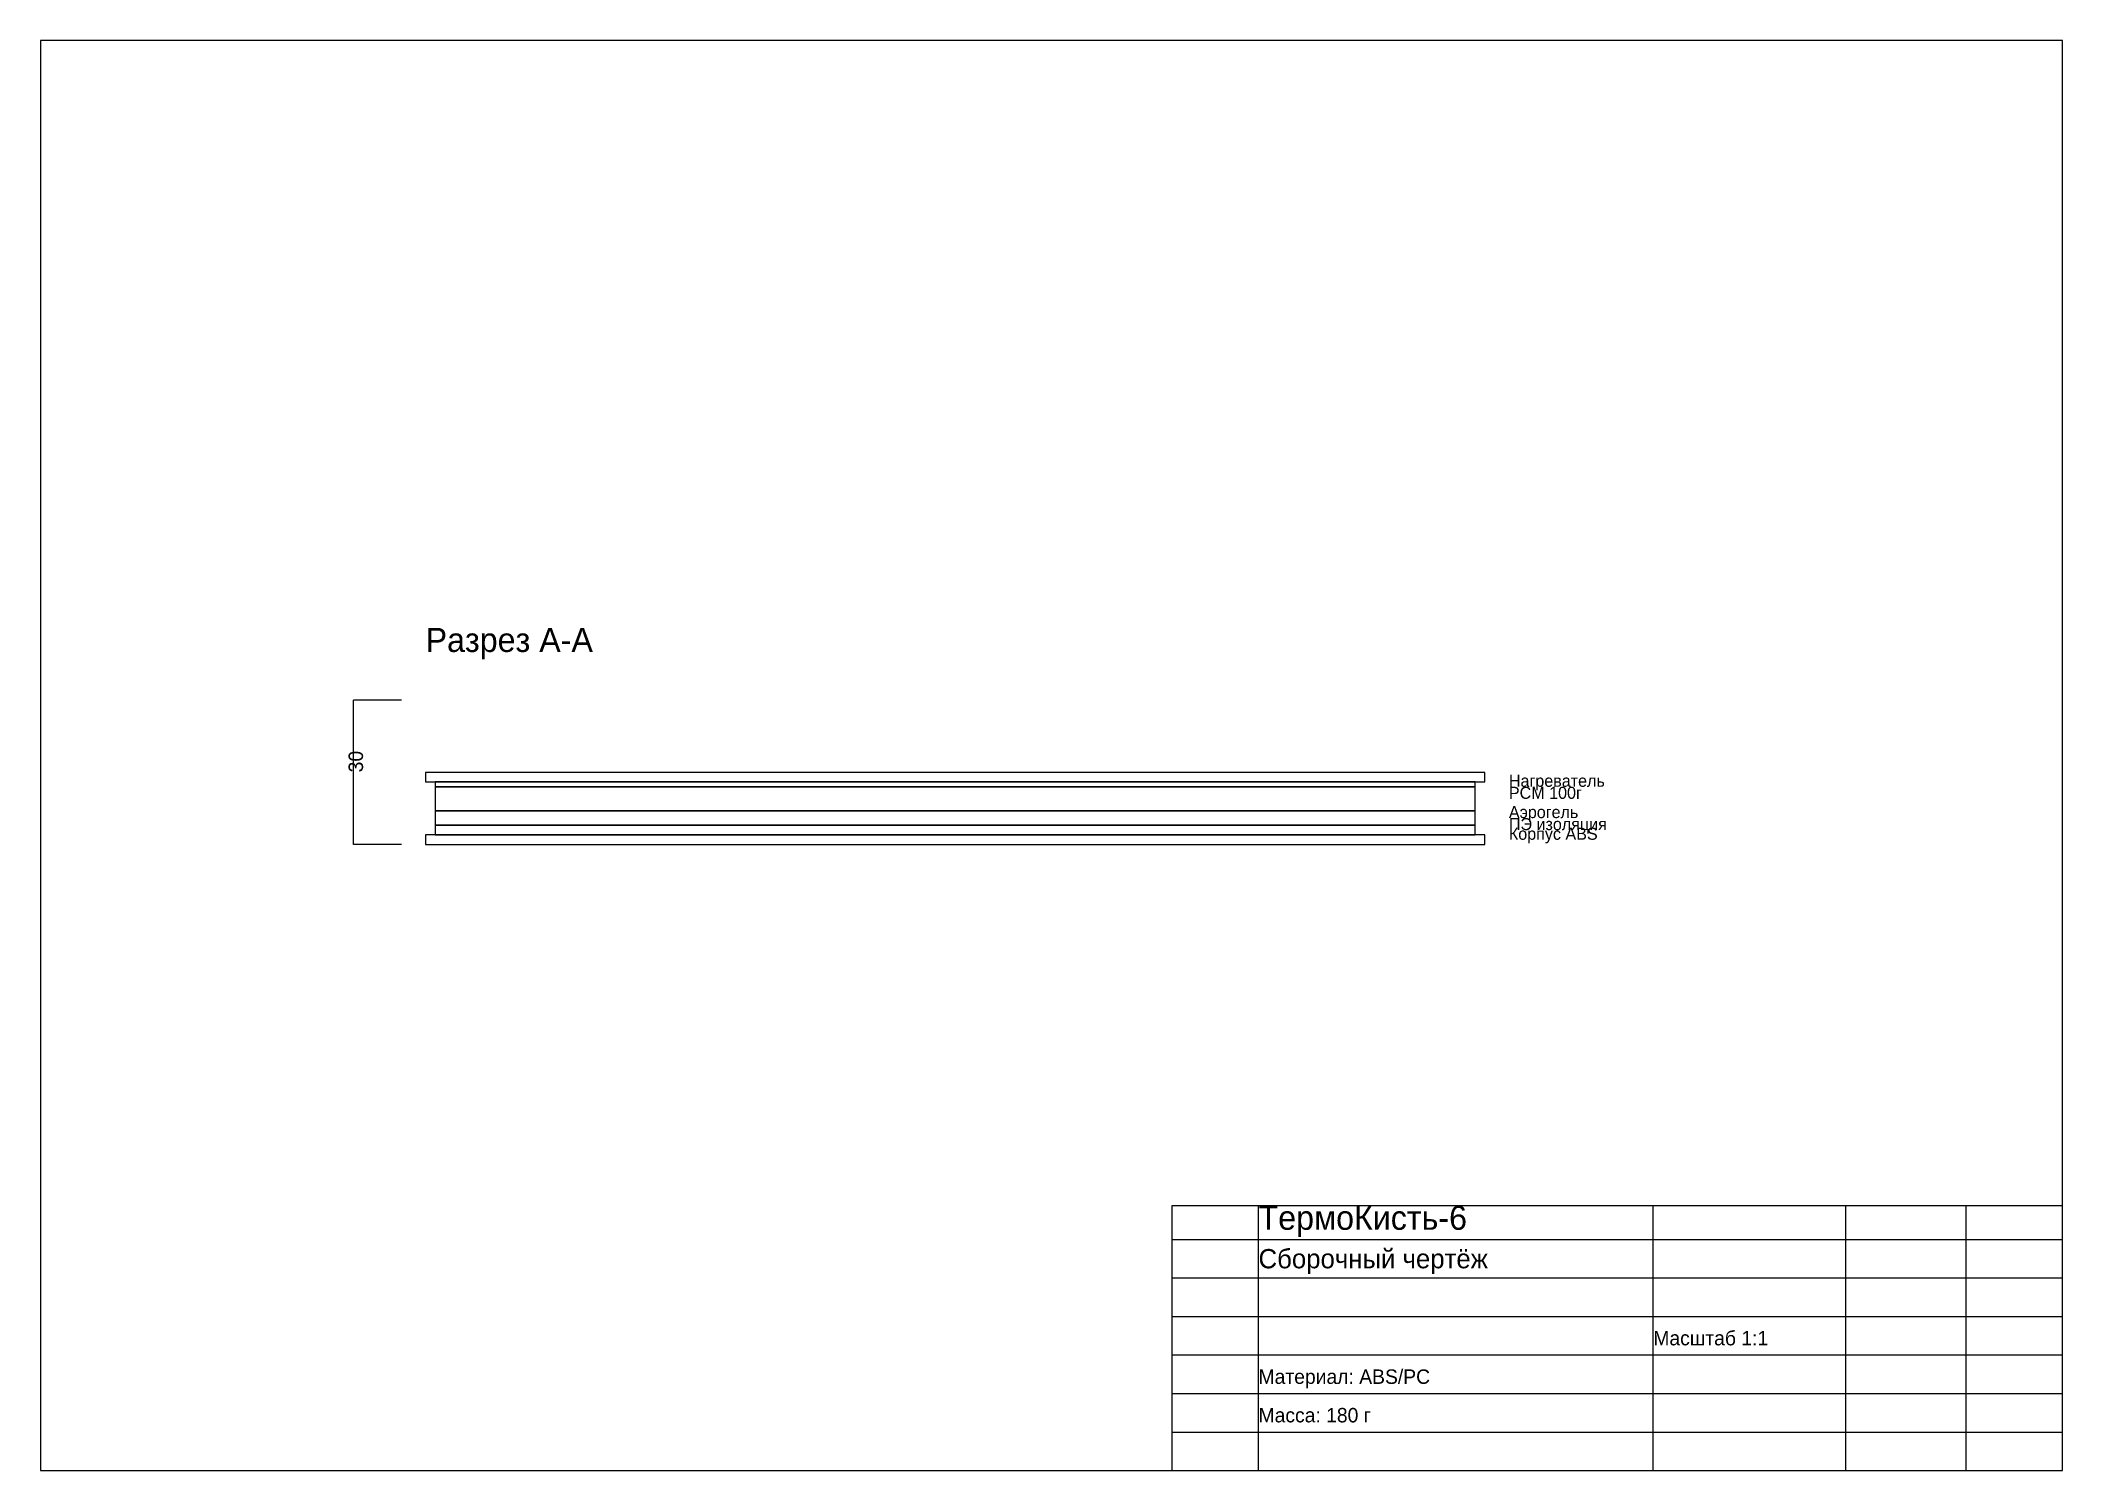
# Model space of a CAD drawing. Header units: metres. Extents: x 0 to 420, y 0 to 297.
import ezdxf

# ---------------------------------------------------------------- set-up
doc = ezdxf.new("R2010")
doc.units = ezdxf.units.M

msp = doc.modelspace()

# ---------------------------------------------------------------- linework, layer by layer
for p, q in [((420, 297), (0, 297)), ((0, 297), (0, 0)), ((420, 0), (420, 297)), ((75, 160), (65, 160)), ((65, 130), (65, 160)), ((300, 145), (80, 145)), ((80, 145), (80, 143)), ((80, 143), (300, 143)), ((298, 143), (82, 143)), ((82, 143), (82, 142)), ((298, 142), (298, 143)), ((300, 143), (300, 145)), ((298, 142), (82, 142)), ((82, 142), (82, 137)), ((82, 142), (298, 142)), ((298, 137), (298, 142)), ((298, 137), (82, 137)), ((82, 137), (82, 134)), ((82, 137), (298, 137)), ((298, 134), (298, 137)), ((300, 132), (80, 132)), ((80, 132), (80, 130)), ((298, 134), (82, 134)), ((82, 134), (82, 132)), ((82, 134), (298, 134)), ((82, 132), (298, 132)), ((298, 132), (298, 134)), ((300, 130), (300, 132)), ((75, 130), (65, 130)), ((80, 130), (300, 130)), ((420, 55), (235, 55)), ((235, 55), (235, 0)), ((253, 0), (253, 55)), ((335, 0), (335, 55)), ((375, 0), (375, 55)), ((400, 0), (400, 55)), ((420, 0), (420, 55)), ((235, 48), (420, 48)), ((235, 40), (420, 40)), ((235, 32), (420, 32)), ((235, 24), (420, 24)), ((235, 16), (420, 16)), ((235, 8), (420, 8)), ((0, 0), (420, 0)), ((235, 0), (420, 0))]:
    msp.add_line(p, q)

# ---------------------------------------------------------------- texts
for s, height, p in [('Разрез А-А', 5, (80, 170)), ('Нагреватель', 2.5, (305, 142)), ('PCM 100г', 2.5, (305, 139.5)), ('Аэрогель', 2.5, (305, 135.5)), ('ПЭ изоляция', 2.5, (305, 133)), ('Корпус ABS', 2.5, (305, 131)), ('ТермоКисть-6', 5, (253, 50)), ('Сборочный чертёж', 4, (253, 42)), ('Масштаб 1:1', 3, (335, 26)), ('Материал: ABS/PC', 3, (253, 18)), ('Масса: 180 г', 3, (253, 10))]:
    msp.add_text(s, height=height).set_placement(p)
msp.add_text('30', height=3, rotation=90).set_placement((67, 145))

doc.saveas('drawing.dxf')
